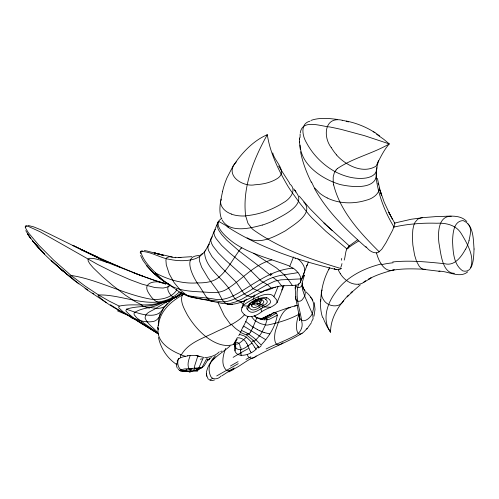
<?xml version="1.0" encoding="UTF-8"?>
<svg xmlns="http://www.w3.org/2000/svg" width="499" height="499" viewBox="0 0 499 499"><rect width="100%" height="100%" fill="white"/><g stroke="black" fill="none" stroke-linecap="round" stroke-linejoin="round"><path stroke-width="0.75" d="M320.514 299.431C320.258 305.594 320.639 311.863 322.635 317.738M295.134 287.168L295.838 298.664L299.269 316.31C301.34 326.346 312.811 317.183 312.973 310.777C315.705 303.267 311.357 296.637 305.962 291.865M320.738 301.24C321.025 289.913 323.683 278.511 329.24 268.581M234.992 343.418C237.168 346.624 244.073 339.033 246.363 337.149L250.13 340.717A19.58 6.924 36.9 0 1 251.459 342.314L254.715 347.31M300.049 145.153C301.184 165.312 322.398 179.178 340.05 184.505C351.059 187.044 377.924 190.462 376.558 172.511M299.737 317.969L299.612 320.57L299.568 317.582M25.262 227.544L25.33 226.19L27.071 225.685M259.929 318.774L261.177 318.668A20.852 20.147 78.5 0 0 263.628 318.212C267.795 318.593 275.149 308.663 277.338 314.844C275.635 326.271 268.998 336.719 261.108 344.996L255.201 339.071A20.852 3.749 34.7 0 0 253.536 337.623L248.184 333.656L241.422 330.35M235.653 348.146L235.665 347.94A16.71 14.764 53 0 0 235.653 345.988M376.957 167.689L376.221 172.773A63.08 43.737 22 0 0 376.227 178.374M206.867 370.57C209.505 358.974 221.949 353.404 230.089 345.957M300.142 133.938L300.067 137.556M160.079 313.572L159.119 317.963A40.637 28.175 22 0 0 158.339 323.333L158.414 325.697M295.776 296.3C294.273 301.471 300.517 303.211 302.887 298.826A17.808 12.612 6.9 0 0 305.276 292.907L304.639 289.726L303.118 288.353L304.939 290.668M235.01 345.221L235.241 343.462M176.527 363.178L176.546 365.954L177.226 368.031M157.99 330.001C157.428 342.801 170.883 350.747 181.337 354.833C188.547 342.27 203.854 338.06 216.048 331.804C226.141 327.02 237.287 323.009 244.847 314.401M378.373 160.709L377.787 163.553A93.637 64.926 22 0 0 376.508 169.803C376.333 174.893 370.439 177.282 366.123 178.006C355.407 179.559 344.472 176.54 334.997 171.612C322.915 164.876 312.73 154.621 306.28 142.365C302.325 135.847 300.08 123.584 309.898 121.201M295.489 285.066L295.489 288.884M157.915 327.662L158.208 324.992M158.57 324.824C159.954 310.447 172.323 300.342 184.274 294.011M222.616 191.217C220.845 200.087 218.263 209.455 221.3 218.337M206.542 371.063L206.648 375.466L208.189 379.053M221.013 200.523L221.188 199.132M256.866 317.638L252.656 328.049M308.37 261.994L300.248 282.634L298.496 284.361M300.273 132.846C302.3 118.762 320.738 126.291 329.527 126.927A224.076 155.364 22 0 1 341.328 129.441L364.413 135.653L389.289 143.912C383.438 150.48 379.914 158.62 375.978 166.192C362.916 174.232 345.664 165.294 336.538 154.958M198.677 368.268L203.48 357.353L196.051 355.488L187.505 355.668M234.917 344.204C231.511 359.835 248.907 356.461 256.049 349.244M344.216 260.104C345.77 255.831 345.009 248.115 349.631 246.175L323.988 222.984L332.072 230.444M277.045 302.65L276.826 300.074L273.128 295.788A5.545 3.842 22 0 0 270.134 294.422C263.416 293.418 257.247 297.317 251.415 300.055C247.548 302.475 241.616 304.926 241.422 310.203A5.701 3.955 22 0 0 242.57 312.549C247.279 319.79 256.155 316.129 261.482 311.881C266.304 308.27 273.178 307.396 277.045 302.65L284 285.434M313.99 316.241L315.019 309.349L314.308 302.687M469.004 240.612C470.033 235.397 472.335 228.08 467.975 223.858M235.64 345.988L235.104 344.017L233.476 344.46L237.293 337.698C241.254 337.729 244.99 339.601 246.693 343.318M163.603 307.496C157.834 321.699 137.138 312.811 126.397 309.193L125.854 310.908C134.643 321 148.353 325.548 158.676 333.993M198.14 368.337L198.427 369.316L202.288 367.464M158.158 329.434L158.495 328.292M235.06 350.822L235.434 349.537A8.645 7.685 51.1 0 0 235.69 348.152M304.858 295.389L304.365 296.618M365.935 246.593C368.393 249.856 372.098 253.024 376.427 252.862A8.926 7.055 80.7 0 0 378.554 252.207L381.829 249.207L385.952 242.782L392.682 230.089L394.965 223.646L388.939 212.624L390.043 214.713L384.236 202.313L379.982 190.131L381.654 195.645L379.533 188.029M299.126 314.576C294.797 322.385 294.878 344.279 307.004 328.348M176.652 290.2C171.288 298.365 159.636 300.342 150.511 299.113C123.222 294.217 98.397 279.627 71.058 275.423L53.73 260.191L38.741 245.096L28.48 232.865L25.867 228.661L25.33 226.19L28.013 226.265L39.839 231.636L97.555 264.395L114.938 273.065L129.796 279.59L141.997 284.124L155.133 287.605L163.111 288.054L166.504 287.337L169.972 285.646M190.238 355.4C188.741 359.66 186.707 365.006 189.246 369.204L189.919 369.541L191.429 368.967M197.903 355.756L194.71 365.723L194.485 368.842L194.716 369.092L195.514 368.405M190.15 369.915L190.468 369.123M191.566 370.214L192.115 368.861M185.422 371.038C188.348 371.905 193.363 372.048 194.354 368.861M196.762 368.512L195.695 370.582L196.768 370.701A1.341 0.68 77.8 0 0 196.968 370.401L198.596 368.892M241.872 307.764L245.059 299.874M247.46 309.542A3.817 2.651 22 0 1 246.693 307.97C249.275 301.053 258.937 297.654 265.923 297.398A3.718 2.576 22 0 1 267.932 298.315C274.388 302.506 267.607 305.656 263.559 307.203C258.819 309.686 251.983 315.879 247.46 309.542L249.781 303.804M253.124 299.175L254.864 294.872M251.702 306.124A2.027 1.403 22 0 1 251.296 305.288C252.662 301.621 257.79 299.818 261.495 299.687A1.971 1.366 22 0 1 262.561 300.167C266.129 302.431 261.744 304.515 259.586 305.22C257.303 306.636 253.854 309.243 251.702 306.124L253.442 301.82M254.87 300.86L260.553 298.539L263.753 298.377A2.894 2.008 22 0 1 265.318 299.094C270.57 302.419 264.114 305.482 260.952 306.523C257.646 308.632 252.482 312.411 249.35 307.846A2.982 2.065 22 0 1 248.752 306.623C248.97 303.529 252.575 302.244 254.87 300.86L255.451 299.425M253.823 304.477A1.092 0.761 22 0 1 253.604 304.028C254.347 302.045 257.116 301.072 259.112 300.997A1.067 0.736 22 0 1 259.686 301.259C261.894 303.336 255.326 306.43 253.823 304.477L254.696 302.325M255.85 301.914L256.43 300.479M259.86 301.408L260.728 299.257M259.586 305.22L261.906 299.481M262.331 307.839L263.491 304.97M265.78 299.487L266.647 297.335M274.013 296.543L278.068 286.501M293.512 257.01L289.813 266.167C271.331 258.944 251.334 254.677 234.649 243.425C228.742 239.339 210.266 224.781 221.824 218.331M298.876 283.6C294.123 296.013 300.217 309.093 301.745 321.537C303.454 327.643 299.862 333.75 294.129 336.077C285.016 340.867 275.273 344.322 266.098 348.994M247.797 316.996L245.527 322.086A19.386 2.065 -65.1 0 1 243.612 326.078L243.063 327.176M225.685 348.414C222.953 355.088 220.477 365.736 227.07 370.801C236.669 370.171 245.046 360.359 254.234 357.384C269.722 348.396 286.913 342.62 302.12 333.213M190.418 369.984L189.258 371.237L186.645 371.524M348.346 295.077A236.832 164.208 22 0 0 343.674 300.56C339.669 308.775 327.001 306.748 323.246 299.244A16.561 11.795 24.8 0 1 321.855 296.356L321.281 292.526L322.086 289.988M300.248 282.634C302.743 276.939 297.523 271.194 293.144 268.113C273.221 269.66 257.459 281.436 241.061 291.46C232.921 296.506 223.558 301.253 213.684 298.982C201.003 296.574 185.94 298.346 175.673 289.189L176.085 289.432M465.573 249.101C461.444 256.567 454.701 266.429 444.74 263.721C427.481 261.981 410.047 260.116 392.719 261.963M167.29 303.548C165.3 307.827 159.905 308.532 155.7 308.426C152.039 311.077 144.872 312.505 145.09 318.075C147.448 324.169 153.567 327.762 157.715 332.546M217.92 222.554L217.09 225.623L218.325 229.609L221.531 234.443L226.615 240.05L238.996 250.922L262.287 268.599L270.795 275.66M173.434 298.09L171.082 300.485L166.398 302.082L155.7 308.426M328.71 269.51L329.733 267.707M182.933 293.724C179.129 300.722 184.212 308.725 187.387 314.988C192.258 323.115 198.377 330.563 205.744 336.551C213.379 342.433 223.677 347.753 233.47 344.485M243.612 326.072L251.278 330.781L250.486 332.097M303.629 273.957C306.897 268.474 302.138 262.175 297.866 258.838M311.513 322.535L306.779 329.178M334.997 171.612L336.101 170.009M307.54 264.576L306.542 265.892M205.563 250.361L208.582 244.859L218.369 221.163L228.417 227.001M179.172 292.102C157.179 313.827 124.457 293.905 98.615 295.003L85.011 286.027L71.058 275.423L70.577 276.365L74.719 280.712L87.749 289.95M165.088 306.311C160.31 311.463 160.26 321.375 151.553 321.718C145.926 322.404 140.319 320.907 135.148 318.799M301.515 279.103L304.434 275.155L302.456 276.29M234.006 343.998L233.544 344.535M205.775 250.018L203.486 252.974A44.636 30.95 22 0 1 201.078 255.276C196.244 259.673 189.364 260.397 183.121 260.678A45.44 31.506 22 0 1 170.09 259.461C160.023 258.07 150.841 251.247 140.699 251.465L140.231 252.525L140.469 253.642M215.481 229.359L214.202 231.087L213.915 233.233L214.589 235.771L216.142 238.659L221.631 245.371L229.827 253.105L249.282 269.117L260.965 280.818L268.019 285.048L271.381 288.303A4.903 2.614 72.6 0 0 271.743 288.578C279.615 284.536 288.547 286.314 296.924 285.041A9.456 5.863 17.8 0 0 298.514 284.374M209.468 244.023L208.195 245.72L207.902 247.897L208.513 250.492L212.019 256.661L221.307 267.377L236.326 282.284L243.949 293.58L246.481 295.414L250.28 296.724L252.226 296.73L254.833 295.271M212.368 236.751L211.077 238.46L210.803 240.624L211.47 243.2L212.992 246.126L218.206 252.818L225.667 260.278L243.674 276.421L253.093 288.678L260.94 292.034L262.38 291.984L263.728 291.129M180.962 292.876C174.937 298.62 166.61 301.016 158.757 303.124C145.876 306.885 132.148 303.174 119.28 306.13L118.7 306.897L118.881 307.871L123.116 311.869L158.52 333.943M253.997 341.422A20.247 7.984 -50.8 0 0 255.931 339.688A15.294 6.007 -50.8 0 0 257.771 337.867L260.222 334.848A14.415 5.495 -50.8 0 0 262.181 331.791L265.424 324.905L267.059 319.722A14.533 4.173 -45.2 0 0 266.94 318.599L265.624 317.813A15.438 4.422 -44.3 0 0 264.776 317.875M205.07 251.047L204.559 251.708C204.559 265.736 218.518 275.298 226.621 285.547C229.602 288.784 231.33 292.851 233.532 296.599C235.946 301.315 243.007 303.879 246.812 299.076M165.618 305.594L166.716 304.209M343.674 300.56C336.239 309.436 330.506 320.339 330.569 332.172L327.057 326.589L324.281 320.795M199.082 368.767L197.298 371.031L195.39 370.907M215.425 355.987C210.073 360.577 207.534 368.206 210.123 374.899C211.37 380.151 218.063 379.764 220.901 376.134M311.576 321.649L313.098 318.88L312.792 314.726L304.633 296.013L302.594 289.732A36.103 25.031 22 0 1 302.176 286.782L302.138 284.205A35.049 24.301 22 0 1 302.338 282.135L304.434 275.155L302.132 277.014M200.717 367.32L200.941 367.956L201.29 367.844L202.394 366.728L206.736 358.644L207.366 358.937M241.042 248.477L241.778 247.71M281.623 290.062L282.883 287.886L282.478 286.089M365.624 280.688L362.592 283.076A21.338 14.465 47.1 0 1 358.662 284.237M219.223 351.882C215.506 355.912 209.811 357.165 204.578 357.758M266.31 135.709L267.289 134.693C270.159 153.137 278.498 170.221 287.892 186.171A133.838 92.802 22 0 0 291.023 190.974L299.943 203.374L308.226 213.703A108.657 75.337 22 0 0 312.1 218.075L325.947 231.386L346.967 248.92M207.241 360.652L208.052 359.505L204.253 365.723L201.821 367.825L200.561 367.701M197.804 368.468L196.026 370.327L193.762 370.439M347.267 296.924L352.668 291.36L350.959 292.969L360.272 284.904M212.312 359.754L214.389 357.97M178.592 295.321L176.908 296.693L166.398 302.082M186.851 369.927C184.474 372.678 179.69 371.612 177.937 368.68M167.09 304.265L170.122 301.371M236.301 161.938L233.376 165.468L227.008 177.756A161.745 112.15 22 0 0 222.616 191.217M341.166 268.612L339.264 269.678L336.376 269.585C298.283 260.416 260.098 247.991 227.001 226.59M234.131 367.906L221.712 375.953M337.549 168.462C353.386 157.809 372.797 153.58 389.289 143.912L383.743 139.29L376.62 134.262M181.661 293.025C175.561 298.308 167.639 300.679 160.129 303.186C149.332 307.503 137.219 305.563 126.397 309.193M169.803 301.097L172.66 298.708M467.706 271.874C459.548 278.773 447.921 270.838 438.914 271.188L439.975 271.362L423.414 269.348L421.318 268.393L419.303 266.41L416.559 261.414L414.588 255.108L412.848 244.99L412.386 237.112L412.816 229.827L413.665 225.673L415.012 222.348L417.844 219.073L421.318 217.751L438.097 216.429C447.491 216.816 459.548 213.647 466.846 221.556M207.497 360.471L209.543 358.787L208.014 360.035M256.18 355.924C253.642 359.392 247.978 358.906 247.255 354.496M200.71 367.988C197.872 370.221 193.98 372.266 190.437 370.925M348.477 246.437L357.633 239.801M182.528 293.038C175.941 298.115 167.882 300.566 160.335 303.797C152.164 308.382 141.442 307.359 134.063 312.935L134.194 314.782L136.932 318.063L158.638 333.837M209.156 359.143L211.433 357.477M252.014 343.062C247.442 346 240.038 353.329 235.372 347.373A19.243 8.165 -42.5 0 1 235.054 345.196M282.977 342.713C273.096 350.66 273.814 334.561 275.978 329.209C278.729 321.774 281.654 309.38 290.418 307.515M186.67 369.647C180.201 374.131 175.455 363.522 178.898 358.475L177.232 360.758L177.444 363.153M299.313 314.083C289.532 319.391 278.523 322.759 267.657 325.036A10.017 6.949 22 0 1 266.004 324.98L261.601 323.945A19.792 13.735 22 0 1 258.987 322.909L255.076 320.645A10.042 6.967 22 0 1 253.829 319.547L251.733 316.877M202.631 253.411L200.854 254.646L199.712 256.355L199.282 258.526L199.519 261.114L201.677 267.271L208.021 277.899L217.714 291.042L222.024 299.394A9.899 5.882 55.3 0 0 222.685 300.367L224.6 302.469L227.213 304.059M363.721 282.415L371.075 277.924L368.711 279.103C376.733 274.625 385.608 272.167 394.335 269.647M276.558 313.073L268.88 317.426A15.257 14.964 -49.4 0 1 266.616 318.144L264.726 318.474M212.624 378.323C211.62 378.635 209.499 380.999 208.844 379.402M181.761 293.892L176.908 296.693M277.344 315.212L269.404 319.248A12.232 11.664 -4 0 1 267.67 319.641L264.433 319.797M220.695 351.676L221.88 350.99M264.065 317.732L267.439 315.83A36.733 33.795 60.8 0 1 270.034 314.638L262.281 318.643M216.722 375.922L238.273 363.677M262.823 318.487L264.096 317.782M245.957 359.411L250.829 356.785M261.757 318.587L262.624 318.137A22.873 19.386 53.7 0 1 264.133 317.501L265.331 317.096M256.299 317.701L262.056 318.624M273.427 220.652C282.191 215.743 307.883 204.634 295.445 191.653M169.991 285.023C164.857 287.73 169.666 294.828 173.184 297.254M176.153 297.098L174.981 297.479M202.382 367.426L201.889 367.414A23.31 0.618 -5.3 0 1 199.432 367.813M271.743 288.578L266.553 290.487L264.058 290.811M274.862 312.511L288.285 307.74L297.335 305.344M297.978 272.585C287.923 274.556 277.276 274.874 267.963 279.583C260.035 283.501 253.143 289.164 245.34 293.306C237.724 297.304 229.821 302.506 220.845 301.795C207.303 298.851 191.94 300.105 180.077 292.058M214.439 380.001L212.044 380.575L210.154 380.45M310.896 120.434C319.291 117.446 328.51 118.294 337.168 119.423M271.818 259.904C253.71 264.489 241.753 280.008 226.371 289.451C220.851 292.77 214.227 292.901 207.996 292.327C197.61 291.541 186.932 291.79 176.945 288.422C170.196 286.183 164.601 281.667 159.499 276.864C152.307 269.385 143.294 261.769 140.699 251.465L141.41 250.916L142.795 250.972M262.312 318.593L270.04 314.738A53.742 50.861 69.8 0 1 272.161 313.671M262.268 225.012C250.174 228.336 229.571 233.476 222.036 219.822M232.565 304.215L228.854 304.583A10.872 6.156 53.7 0 1 227.213 304.028M393.243 270.171C384.717 272.335 379.758 262.73 377.412 255.962A28.406 14.839 72.8 0 1 376.471 252.85M394.272 223.14L411.245 219.248L422.547 217.726M381.199 263.977C363.49 268.406 345.788 277.226 335.272 292.682C327.07 303.935 321.768 319.697 330.569 332.172L330.095 330.145M294.547 306.037L297.354 305.357M275.448 287.231C258.388 289.763 245.327 305.575 227.706 304.284M196.968 370.401L194.966 370.676M454.489 273.321C441.946 273.402 440.754 252.051 438.945 243.082C437.848 233.626 437.897 215.836 451.239 216.254M186.894 370.121L188.616 369.778M234.343 342.719C237.886 340.911 240.281 344.092 240.25 347.441M390.917 270.614C402.306 268.244 414.008 268.799 425.51 269.304M199.001 367.844L184.356 368.967L180.357 369.99L179.871 370.495L180.544 370.982M191.828 256.667L178.879 257.49L180.925 257.609L175.174 257.291M163.522 302.488L162.892 302.55M272.76 152.875C274.063 160.878 287.673 170.939 278.118 177.987C271.325 182.659 262.911 184.299 254.808 184.786C243.849 187.137 225.997 176.721 234.231 164.445A196.394 136.171 22 0 1 239.308 157.435C246.868 148.01 256.087 139.514 267.289 134.693C253.679 159.087 242.183 187.3 245.645 215.774C259.093 214.62 272.198 209.854 283.544 202.582C289.938 199.276 297.479 189.82 289.694 183.869M199.351 255.569C181.804 255.519 192.882 276.533 197.978 284.137C201.384 288.597 203.842 293.699 207.222 298.159M358.65 284.212C350.978 285.004 344.135 279.802 340.237 273.577M300.903 278.904L280.968 279.839L274.768 281.168L266.017 285.26L241.896 299.126L235.409 301.97L229.696 303.542L226.658 303.797L221.812 303.355L192.383 297.148L193.849 297.154M213.99 301.496L211.264 301.084A6.169 4.404 43.8 0 1 209.96 300.498L208.501 299.406M174.425 297.529L173.889 297.479M160.653 302.637C154.902 302.537 151.085 297.092 148.421 292.676C141.36 281.636 158.314 279.696 164.919 283.812M253.954 303.186L259.156 303.461M249.693 304.346L251.446 304.44M260.21 304.901L263.859 305.095M243.231 305.818L247.161 306.024M264.139 306.916L270.352 307.241M423.414 269.348L424.468 269.448M191.934 297.123L189.264 296.593L187.094 295.551L180.326 290.05L174.182 282.702L169.242 273.914L166.286 264.838L165.918 260.185L166.273 258.551L167.009 257.472L169.566 256.717L175.779 257.74M342.177 120.228C324.263 116.124 322.89 136.882 331.168 147.473M144.199 250.567L145.876 250.772M28.106 225.454L33.658 226.864L41.086 229.883L107.553 262.555L143.381 276.465M172.342 257.022L155.07 253.13L163.479 255.332L154.06 252.8L161.576 254.877L146.457 250.878M261.682 319.485L256.829 317.782A7.928 7.61 -5.1 0 1 255.519 316.778L254.446 315.536M167.602 283.943C145.09 278.748 124.307 268.138 102.819 259.979M269.778 333.931L264.052 332.496M346.318 121.026C358.363 123.478 369.821 128.511 379.639 135.928M336.376 269.585L335.634 269.348M341.247 268.637C310.521 259.443 279.559 248.433 253.218 229.708A24.476 18.868 9.5 0 1 251.671 228.274L247.947 223.303L245.645 215.774M162.911 283.245L152.981 279.852M239.264 334.286L243.793 335.765L246.363 337.149M133.938 273.009L137.418 274.225M138.073 274.456L145.421 277.101M152.332 279.615L146.107 277.35M240.325 332.378L246.93 335.228L251.845 339.245A20.247 5.458 35.7 0 1 253.355 340.773L257.465 345.869M195.858 370.451L197.298 371.031L197.192 370.077M231.38 214.009C225.922 212.156 220.321 207.572 220.583 201.297M119.966 267.133L80.975 249.537L97.274 257.047L72.804 245.352L107.553 262.555C101.64 260.746 95.702 258.145 89.408 258.289L87.961 259.206L88.242 261.183L90.057 264.083L93.138 267.707L102.002 276.309L112.606 285.359L125.511 295.265L134.892 301.384L142.04 305.045M327.188 197.966C339.389 203.941 353.897 204.128 366.715 200.087C373.876 198.39 382.852 191.31 377.999 183.264M259.979 330.818L262.68 331.991A12.232 2.832 29.8 0 0 264.046 332.49M119.28 306.13L109.256 301.122L98.615 295.003L98.035 295.764C109.643 307.278 126.079 313.185 139.577 322.404M131.081 316.99L122.529 312.393L111.926 305.712M257.578 329.646L251.696 326.259L245.795 321.506M310.322 297.136L311.962 298.758L312.792 300.541M168.618 284.137C160.304 279.59 153.025 273.215 146.999 265.93L155.619 274.862M176.496 289.663L176.908 289.888M169.666 284.91L170.633 285.453M373.152 131.593L374.961 132.665M168.693 284.343C163.747 281.336 158.645 278.043 155.308 273.227L155.439 272.922C168.232 279.777 182.509 283.987 197.192 282.914C204.746 282.977 212.93 282.278 218.967 277.226C227.425 270.003 232.565 259.836 238.996 250.922A52.264 38.947 37.9 0 1 241.017 248.452M265.799 339.713L261.039 336.844M129.921 316.029L131.243 316.834M170.103 285.129L166.466 282.808L174.581 288.528M136.489 320.021L137.793 320.82M139.09 321.612L146.712 326.334M251.278 330.781L259.455 335.871M155.158 331.891L158.395 333.925M334.293 268.643L334.629 268.861M147.342 326.726L158.439 333.9M92.621 293.119L93.837 293.899M106.412 302.725L85.017 288.453M110.46 304.727L111.439 305.382M177.176 364.856C167.577 358.731 160.69 348.551 158.489 337.393M253.723 253.305L276.477 267.975L283.469 274.082M272.984 277.463L277.906 281.08L281.567 285.808M165.263 284.05L165.599 284.293M303.772 202.051C314.694 213.298 293.094 225.13 285.553 230.744C274.406 236.8 259.386 245.159 247.061 237.817M78.867 283.869C59.643 268.069 38.666 252.369 25.767 230.632M71.108 277.756L58.558 267.233L74.719 280.712M160.104 278.592L153.243 272.747L146.999 265.93M366.278 247.523C346.618 230.17 327.138 211.613 314.439 188.366M156.181 275.223L158.008 276.895M325.155 224.045L310.097 208.85L299.25 196.113M379.215 251.82C360.184 232.821 340.418 211.751 333.669 184.929M240.93 302.014L243.543 304.802M254.577 315.967L255.32 316.703A6.556 6.462 -61.8 0 0 256.623 317.557M284.168 274.824L288.173 279.465L292.458 285.59M278.579 166.036L289.726 183.345M230.8 324.812L224.344 315.755L218.132 302.793M147.224 266.204L142.914 260.266L140.593 255.413M296.05 191.897L294.903 190.412L295.589 191.304M293.755 188.847L295.339 190.955M302.949 287.031L303.373 287.711L302.419 285.621M394.023 227.076C385.216 212.624 378.941 196.637 376.414 179.883A60.086 41.66 22 0 1 376.246 178.374M251.016 352.525L250.417 351.433M388.939 212.624L392.333 219.042M295.121 258.014L295.495 258.8M247.866 345.458L249.737 350.03A22.842 11.084 40.6 0 0 250.373 351.427M311.513 182.721C306.66 172.872 302.587 162.555 300.566 151.727M157.347 327.799L158.164 329.802M323.209 317.913L324.044 320.239M157.996 327.643L158.42 329.009M381.18 194.092L381.654 195.645M302.132 282.995L302.226 283.307A6.169 4.397 10.3 0 1 302.325 284.268L301.596 286.064A6.169 4.404 10.3 0 1 300.822 286.769C299.144 288.266 296.044 287.711 295.689 285.272M311.488 181.923L314.052 187.293L319.51 193.063A38.866 27.794 4.2 0 0 327.213 197.935M258.052 296.855L258.507 298.739M260.902 308.638L261.657 311.775M257.434 299.662L257.609 300.379M258.875 305.619L259.318 307.459M256.798 301.465L257.49 304.328M378.791 184.811L377.419 178.374M299.269 316.31L298.926 313.16M300.248 149.326L299.437 141.398M240.518 349.2L240.568 349.606A32.398 21.114 58.3 0 1 240.643 350.722M240.874 353.535L240.68 350.728M299.437 139.078L299.431 137.88L299.444 142.577M241.198 355.731A38.373 25.443 57.3 0 1 240.948 353.554M258.544 346.612A33.689 15.65 -54.9 0 1 256.074 348.564M256.13 349.263A36.701 12.512 37.2 0 1 254.789 347.335M261.245 345.701A24.938 11.259 -54.5 0 1 258.601 348.028M258.632 347.279A53.761 13.604 36.3 0 1 257.503 345.888M272.909 312.736A24.9 6.262 -43.7 0 1 274.662 312.287M269.061 315.773A33.408 6.543 -38.4 0 1 271.194 314.732M248.028 316.335A14.278 0.593 -65.8 0 1 247.604 317.327M243.075 326.857A24.9 2.944 -65.3 0 1 241.491 329.933M241.316 330.862A28.131 3.281 -65.2 0 1 240.181 332.945M239.913 333.706A27.376 2.657 -64.5 0 1 238.784 335.69M237.212 339.077A29.584 2.077 -63.5 0 1 235.316 342.071M202.145 358.85A26.909 2.919 -4.2 0 1 200.267 359.218M196.151 355.425A27.364 0.979 17.8 0 1 199.6 356.648M179.203 358.531A18.382 6.231 2.4 0 1 187.874 355.949M190.125 372.404A17.821 8.364 -23 0 1 188.248 371.125M190.73 369.921A14.77 3.081 -2.1 0 1 189.183 369.485M233.127 357.359A210.123 55.57 -15.1 0 1 248.402 348.564M230.469 365.998A210.148 25 -22.5 0 1 238.067 361.65M228.885 371.923A119.953 6.649 -24.2 0 1 233.863 369.31M240.849 347.522A32.21 23.509 52 0 1 241.098 349.312M246.793 343.324A19.823 9.818 40.9 0 1 247.966 345.476M253.954 340.137A27.47 10.579 -50.1 0 1 252.132 341.64M247.498 333.463A22.505 7.647 -58.9 0 1 246.375 334.754M248.733 333.32A19.667 8.352 -62.9 0 1 247.541 334.804M250.467 332.072A15.644 7.579 -65.3 0 1 248.995 334.143M260.653 336.582A15.257 0.374 32.7 0 1 259.106 335.627M252.581 328.03A13.024 5.034 -64.3 0 1 251.222 330.712M260.01 330.868A19.723 4.435 29.6 0 1 257.59 329.689M264.433 319.784A19.723 18.856 -4.2 0 1 261.682 319.472M256.711 317.47A13.005 0.973 -45.2 0 1 256.767 317.732M264.726 318.462A20.59 20.234 -52.3 0 1 262.056 318.618M263.634 317.907A20.141 5.857 -45 0 1 264.988 317.62M262.087 319.029A27.177 7.186 -42 0 1 263.073 318.643M188.379 371.194A33.645 3 -6.2 0 1 181.717 370.9M260.578 318.998A20.234 19.124 66.3 0 1 259.985 319.098M240.424 331.729A32.984 22.05 70.5 0 1 231.212 324.101M185.198 356.199A31.106 18.613 16.3 0 1 181.262 354.976M180.47 357.446A33.514 17.272 -5.3 0 1 180.632 354.839M139.29 322.279A99.494 5.071 29.1 0 1 154.833 331.735M289.651 266.41A21.819 15.893 16.3 0 1 292.938 268.3M208.594 299.288A9.681 6.325 43.6 0 1 207.347 298.065M174.906 297.335A3.986 2.801 33.3 0 1 174.369 297.348M161.888 302.637A16.28 11.652 31.8 0 1 160.659 302.662M141.872 305.606A36.826 27.089 32.2 0 0 145.309 306.941A30.002 20.765 30.9 0 0 149.494 308.126M124.781 313.933A125.106 109.187 29.8 0 1 117.309 310.752M134.973 319.335A51.303 35.972 26.2 0 1 130.844 317.489M284.287 274.494A20.858 3.162 42.1 0 1 285.016 275.286M271.992 274.937A15.825 3.013 46.1 0 1 270.377 273.477M162.911 302.594A28.312 20.172 31.4 0 1 161.901 302.668M166.292 301.895A45.634 32.117 30.4 0 1 163.416 302.263M155.601 308.157A27.495 17.939 29.3 0 1 149.432 307.247M176.808 296.587A11.702 8.196 30.2 0 1 176.041 296.961M348.539 248.14A18.875 3.986 -54.1 0 1 348.658 248.059M341.734 258.407A17.421 1.734 -79.6 0 1 341.378 260.222M341.971 263.572A10.217 4.354 -85.5 0 1 340.755 267.383M245.583 215.936A38.579 24.12 -24.6 0 1 231.287 214.102M394.01 227.057A153.043 106.112 22 0 1 414.276 223.908A160.759 111.464 22 0 1 436.687 223.24C445.956 222.766 456.136 224.987 461.251 233.563C466.908 243.025 474.655 256.006 470.825 267.171A3.593 2.495 22 0 1 470.426 267.458M469.06 240.618A82.223 57.429 1.9 0 1 465.686 249.107M381.629 264.645A125.86 85.622 32.5 0 1 393.131 262.755M335.596 269.398A19.629 10.71 -44.4 0 1 334.604 268.892M333.613 184.929A65.12 45.609 4.7 0 1 333.22 182.291L333.201 177.039L334.162 173.296A23.235 16.136 -1.3 0 1 334.972 171.606M336.058 169.997A18.207 12.238 -5.9 0 1 337.499 168.437M340.306 273.558A23.846 16.105 44.3 0 1 338.228 269.809M346.899 248.864A178.692 123.902 22 0 1 358.55 241.123M342.189 120.271A33.994 22.312 49.2 0 1 348.408 121.943M336.582 154.921A33.994 23.54 50.8 0 1 331.217 147.448M273.446 220.751A58.62 30.539 -29.2 0 1 262.256 225.118M173.889 297.491A2.314 1.684 34.7 0 1 173.184 297.267M474.05 249.026C473.638 255.918 474.056 273.901 462.729 270.87C453.46 264.564 453.055 251.621 452.574 241.46C452.811 234.112 453.298 220.988 463.078 220.589C473.819 224.725 473.227 239.433 474.05 249.026M63.579 271.468L51.154 260.472L63.579 271.468M44.567 254.06L34.868 243.543L44.567 254.06M39.078 248.29L32.541 240.805L39.078 248.29M30.614 238.347L27.682 234.143L30.614 238.347M206.754 375.996L206.418 373.988L206.754 375.996"/></g></svg>
